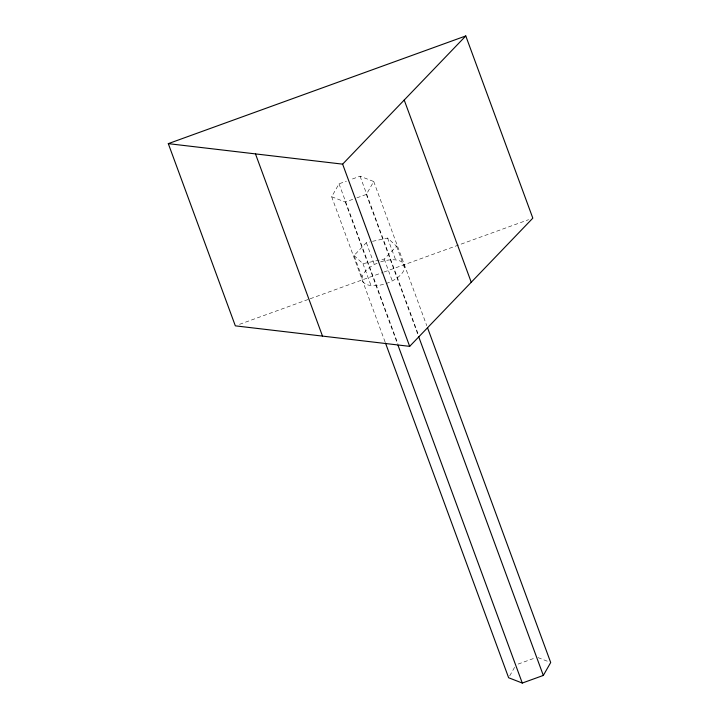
<?xml version="1.0" encoding="UTF-8"?>
<svg xmlns="http://www.w3.org/2000/svg" width="719" height="719" viewBox="0 0 719 719"><rect width="100%" height="100%" fill="white"/><g stroke="black" fill="none" stroke-linecap="round" stroke-linejoin="round"><path stroke-width="0.54" stroke-dasharray="3.6 2.7" d="M385.096 341.992L331.657 196.745L339.035 183.83L346.396 181.161M356.876 197.851L366.339 194.427L373.727 181.512L360.075 176.218L350.611 179.642M509.681 675.905L514.957 666.684M362.07 277.363L354.027 255.506L366.339 242.68L369.53 241.988M354.027 255.506L362.969 263.684L384.225 259.056L396.537 246.231L387.595 238.043L370.591 241.755M331.657 196.745L345.309 202.039L355.824 198.237M239.553 324.323L309.179 299.113M310.231 298.736L383.02 272.384M384.081 271.998L528.6 219.681M518.12 664.077L534.945 657.984M538.028 657.597L548.75 661.768M373.727 181.512L426.78 325.707M396.537 246.231L404.581 268.097M387.595 238.043L395.639 259.91M360.075 176.218L418.548 335.144M366.339 194.427L418.233 335.467M384.225 259.056L392.268 280.913M366.339 242.68L374.383 264.547M339.035 183.83L397.904 343.817M345.309 202.039L397.203 343.08M362.969 263.684L371.013 285.551M380.621 261.896A22.37 11.118 -20.2 0 1 403.35 271.396A22.37 11.118 -20.2 0 1 367.526 284.805A22.37 11.118 -20.2 0 1 377.888 262.92"/><path stroke-width="1.08" d="M385.483 343.044L508.63 677.747L522.282 683.05L543.321 675.438L550.7 662.523L427.553 327.819M168.3 143.647L342.63 164.148L465.786 35.95L532.824 218.154L409.668 346.351L235.338 325.851L168.3 143.647L465.786 35.95M404.213 100.049L471.242 282.252M418.62 336.519L543.321 675.438M342.63 164.148L409.668 346.351M397.975 345.183L522.282 683.05M255.47 153.902L322.498 336.097"/></g></svg>
